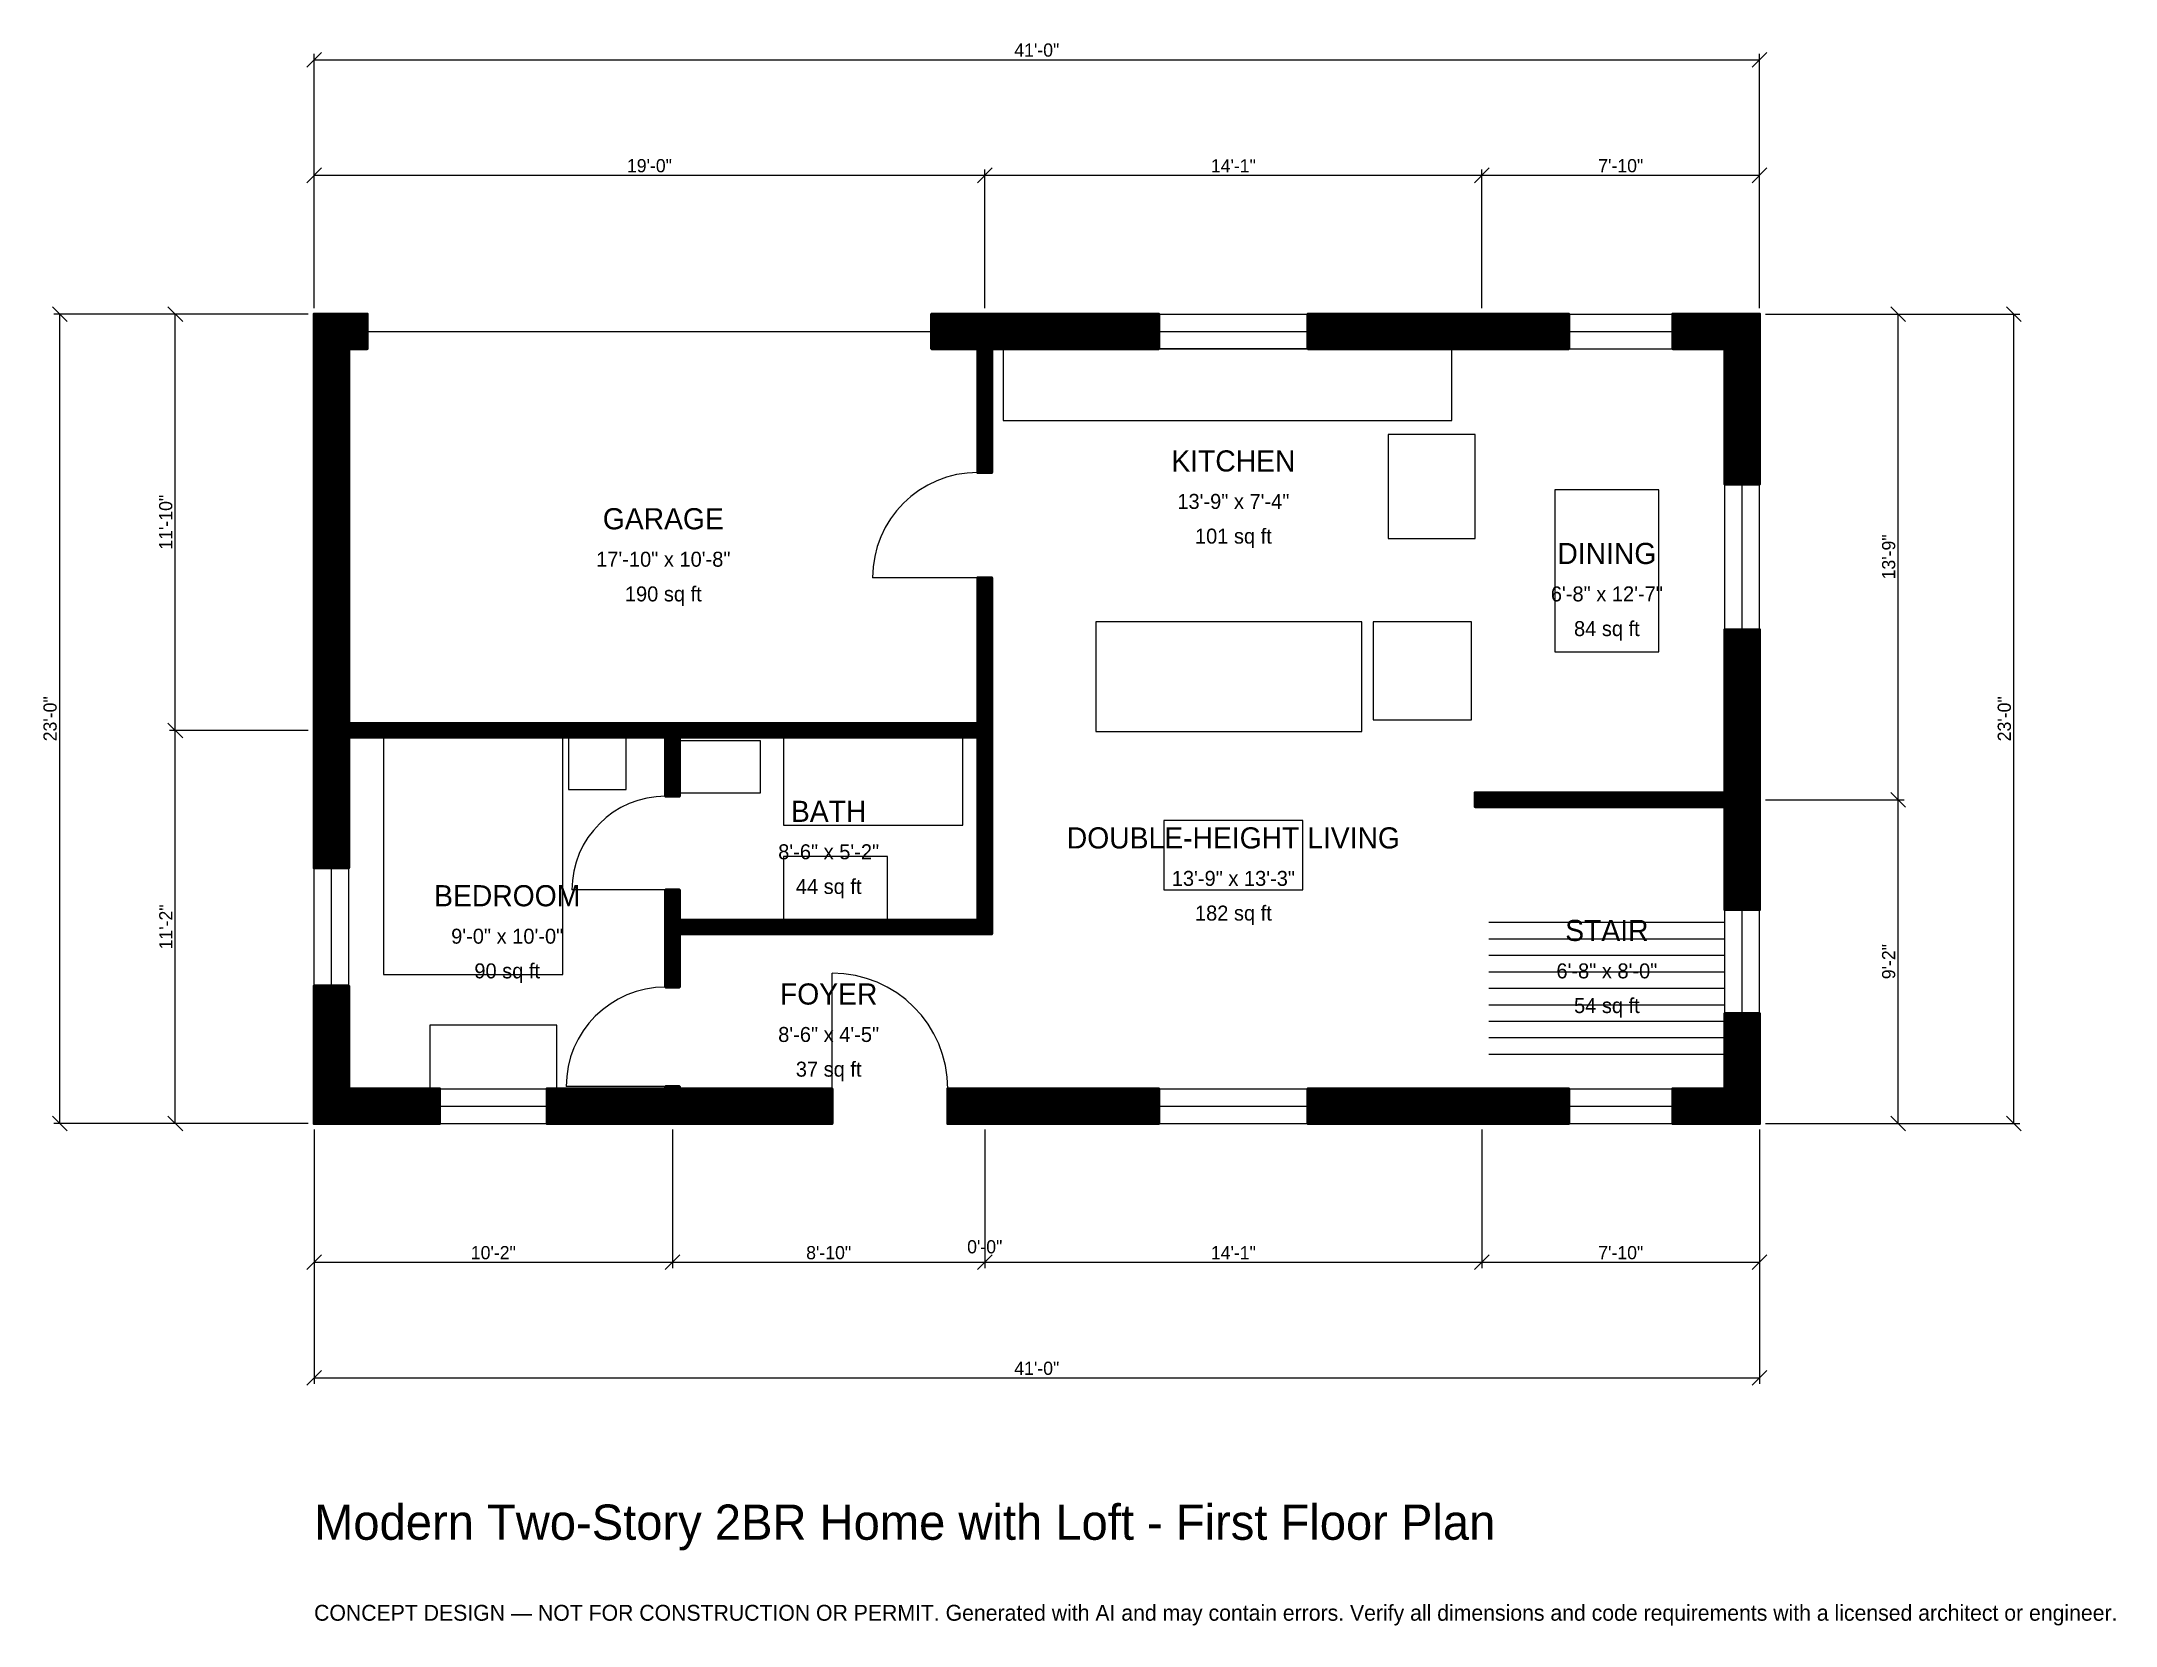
# Model space of a CAD drawing. Header units: inches. Extents: x -93 to 613, y -171 to 368.
import ezdxf
from ezdxf.enums import TextEntityAlignment as Align

# ---------------------------------------------------------------- set-up
doc = ezdxf.new("R2010")
doc.units = ezdxf.units.IN
doc.header["$MEASUREMENT"] = 0
doc.linetypes.add('DASHED', pattern=[0.6, 0.5, -0.1])
for name, color, linetype, lineweight in [('A-ANNO-DIMS', 1, 'Continuous', 13), ('A-ANNO-TEXT', 7, 'Continuous', 18), ('A-AREA-IDEN', 7, 'Continuous', 18), ('A-DOOR', 2, 'Continuous', 25), ('A-FLOR-FIXT', 9, 'Continuous', 13), ('A-FLOR-STRS', 3, 'Continuous', 18), ('A-FURN', 9, 'Continuous', 13), ('A-GLAZ', 4, 'Continuous', 25), ('A-WALL', 7, 'Continuous', 50), ('A-WALL-PATT', 8, 'Continuous', 13)]:
    doc.layers.add(name, color=color, linetype=linetype, lineweight=lineweight)
doc.dimstyles.new('PLAN', dxfattribs={"dimtxt": 4.5, "dimasz": 3, "dimexe": 2, "dimexo": 2, "dimgap": 1, "dimtad": 1, "dimdec": 0, "dimlunit": 4, "dimtsz": 2.5, "dimcen": 2.5, "dimclrd": 1, "dimclre": 1, "dimazin": 3, "dimtfac": 1, "dimtmove": 0, "dimatfit": 3})

msp = doc.modelspace()

# ---------------------------------------------------------------- hatches: boundary and pattern name
at = {"layer": 'A-WALL-PATT'}
h = msp.add_hatch(dxfattribs=at)
h.set_pattern_fill('ANSI31', color=8, scale=0.8)
h.paths.add_polyline_path([(124.4094, 0), (124.4094, 0), (119.685, 0), (119.685, 0), (116.1417, 0), (79.3307, 0), (79.3307, 11.811), (116.1417, 11.811), (119.685, 11.811), (119.685, 12.5984), (124.4094, 12.5984), (124.4094, 11.811), (127.9528, 11.811), (176.378, 11.811), (176.378, 0), (127.9528, 0), (124.4094, 0)])
h.paths.add_polyline_path([(11.811, 0), (11.811, 0), (0, 0), (0, 0), (0, 0), (0, 11.811), (0, 11.811), (0, 46.8504), (11.811, 46.8504), (11.811, 11.811), (42.7165, 11.811), (42.7165, 0), (11.811, 0)])
h.paths.add_polyline_path([(0, 127.9528), (0, 131.4961), (0, 131.4961), (0, 136.2205), (0, 136.2205), (0, 139.7638), (0, 263.7795), (0, 263.7795), (0, 275.5906), (0, 275.5906), (0, 275.5906), (11.811, 275.5906), (11.811, 275.5906), (18.1102, 275.5906), (18.1102, 263.7795), (11.811, 263.7795), (11.811, 139.7638), (11.811, 136.2205), (119.685, 136.2205), (124.4094, 136.2205), (225.9843, 136.2205), (225.9843, 170.8661), (225.9843, 175.5906), (225.9843, 185.8268), (230.7087, 185.8268), (230.7087, 175.5906), (230.7087, 170.8661), (230.7087, 136.2205), (230.7087, 136.2205), (230.7087, 69.2913), (230.7087, 64.5669), (225.9843, 64.5669), (124.4094, 64.5669), (124.4094, 46.4567), (119.685, 46.4567), (119.685, 64.5669), (119.685, 69.2913), (119.685, 79.5276), (124.4094, 79.5276), (124.4094, 69.2913), (225.9843, 69.2913), (225.9843, 131.4961), (225.9843, 131.4961), (124.4094, 131.4961), (124.4094, 111.4173), (119.685, 111.4173), (119.685, 131.4961), (11.811, 131.4961), (11.811, 127.9528), (11.811, 87.0079), (0, 87.0079), (0, 127.9528)])
h.paths.add_polyline_path([(222.4409, 275.5906), (225.9843, 275.5906), (225.9843, 275.5906), (230.7087, 275.5906), (230.7087, 275.5906), (234.252, 275.5906), (287.5984, 275.5906), (287.5984, 263.7795), (234.252, 263.7795), (230.7087, 263.7795), (230.7087, 221.6535), (225.9843, 221.6535), (225.9843, 263.7795), (222.4409, 263.7795), (210.2362, 263.7795), (210.2362, 275.5906), (222.4409, 275.5906)])
h.paths.add_polyline_path([(391.7323, 275.5906), (403.5433, 275.5906), (427.1654, 275.5906), (427.1654, 263.7795), (403.5433, 263.7795), (391.7323, 263.7795), (338.3858, 263.7795), (338.3858, 275.5906), (391.7323, 275.5906)])
h.paths.add_polyline_path([(480.315, 275.5906), (480.315, 275.5906), (492.126, 275.5906), (492.126, 275.5906), (492.126, 275.5906), (492.126, 263.7795), (492.126, 263.7795), (492.126, 217.7165), (480.315, 217.7165), (480.315, 263.7795), (462.5984, 263.7795), (462.5984, 275.5906), (480.315, 275.5906)])
h.paths.add_polyline_path([(492.126, 116.1417), (492.126, 112.5984), (492.126, 112.5984), (492.126, 107.874), (492.126, 107.874), (492.126, 104.3307), (492.126, 72.8346), (480.315, 72.8346), (480.315, 104.3307), (480.315, 107.874), (395.2756, 107.874), (395.2756, 112.5984), (480.315, 112.5984), (480.315, 116.1417), (480.315, 168.1102), (492.126, 168.1102), (492.126, 116.1417)])
h.paths.add_polyline_path([(492.126, 11.811), (492.126, 11.811), (492.126, 0), (492.126, 0), (492.126, 0), (480.315, 0), (480.315, 0), (462.5984, 0), (462.5984, 11.811), (480.315, 11.811), (480.315, 37.4016), (492.126, 37.4016), (492.126, 11.811)])
h.paths.add_polyline_path([(403.5433, 0), (391.7323, 0), (338.3858, 0), (338.3858, 11.811), (391.7323, 11.811), (403.5433, 11.811), (427.1654, 11.811), (427.1654, 0), (403.5433, 0)])
h.paths.add_polyline_path([(234.252, 0), (222.4409, 0), (215.748, 0), (215.748, 11.811), (222.4409, 11.811), (234.252, 11.811), (287.5984, 11.811), (287.5984, 0), (234.252, 0)])

# ---------------------------------------------------------------- linework, layer by layer
at = {"layer": 'A-DOOR', "linetype": 'DASHED'}
msp.add_line((18.1102, 269.685), (210.2362, 269.685), dxfattribs=at)
at = {"layer": 'A-DOOR'}
for p, q in [((225.9843, 185.8268), (190.1575, 185.8268)), ((119.685, 79.5276), (87.7953, 79.5276)), ((176.378, 11.811), (176.378, 51.1811)), ((119.685, 12.5984), (85.8268, 12.5984))]:
    msp.add_line(p, q, dxfattribs=at)
for centre, radius, start, end in [((225.9843, 185.8268), 35.8268, 90, 180), ((119.685, 79.5276), 31.8898, 90, 180), ((176.378, 11.811), 39.3701, 0, 90), ((119.685, 12.5984), 33.8583, 90, 180)]:
    msp.add_arc(centre, radius, start, end, dxfattribs=at)
at = {"layer": 'A-FLOR-FIXT'}
for points in [[(234.6457, 239.3701), (387.4016, 239.3701), (387.4016, 263.7795), (234.6457, 263.7795)], [(124.4094, 112.5984), (151.9685, 112.5984), (151.9685, 130.315), (124.4094, 130.315)], [(159.8425, 101.5748), (220.8661, 101.5748), (220.8661, 131.4961), (159.8425, 131.4961)], [(159.8425, 69.2913), (195.2756, 69.2913), (195.2756, 90.9449), (159.8425, 90.9449)]]:
    msp.add_lwpolyline(points, close=True, dxfattribs=at)
at = {"layer": 'A-FLOR-STRS'}
for p, q in [((400, 68.5039), (480.315, 68.5039)), ((400, 62.8937), (480.315, 62.8937)), ((400, 57.2835), (480.315, 57.2835)), ((400, 51.6732), (480.315, 51.6732)), ((400, 46.063), (480.315, 46.063)), ((400, 40.4528), (480.315, 40.4528)), ((400, 34.8425), (480.315, 34.8425)), ((400, 29.2323), (480.315, 29.2323)), ((400, 23.622), (480.315, 23.622))]:
    msp.add_line(p, q, dxfattribs=at)
at = {"layer": 'A-FURN'}
for points in [[(365.748, 199.2126), (395.2756, 199.2126), (395.2756, 234.6457), (365.748, 234.6457)], [(422.4409, 160.6299), (457.874, 160.6299), (457.874, 215.748), (422.4409, 215.748)], [(266.1417, 133.4646), (356.6929, 133.4646), (356.6929, 170.8661), (266.1417, 170.8661)], [(360.6299, 137.4016), (394.0945, 137.4016), (394.0945, 170.8661), (360.6299, 170.8661)], [(23.622, 50.7874), (84.6457, 50.7874), (84.6457, 131.4961), (23.622, 131.4961)], [(86.6142, 113.7795), (106.2992, 113.7795), (106.2992, 131.4961), (86.6142, 131.4961)], [(289.3701, 79.5276), (336.6142, 79.5276), (336.6142, 103.1496), (289.3701, 103.1496)], [(39.3701, 11.811), (82.6772, 11.811), (82.6772, 33.4646), (39.3701, 33.4646)]]:
    msp.add_lwpolyline(points, close=True, dxfattribs=at)
at = {"layer": 'A-GLAZ'}
for p, q in [((287.5984, 275.5906), (338.3858, 275.5906)), ((427.1654, 275.5906), (462.5984, 275.5906)), ((287.5984, 269.685), (338.3858, 269.685)), ((427.1654, 269.685), (462.5984, 269.685)), ((287.5984, 263.7795), (338.3858, 263.7795)), ((427.1654, 263.7795), (462.5984, 263.7795)), ((480.315, 168.1102), (480.315, 217.7165)), ((486.2205, 168.1102), (486.2205, 217.7165)), ((492.126, 168.1102), (492.126, 217.7165)), ((0, 46.8504), (0, 87.0079)), ((5.9055, 46.8504), (5.9055, 87.0079)), ((11.811, 46.8504), (11.811, 87.0079)), ((480.315, 37.4016), (480.315, 72.8346)), ((486.2205, 37.4016), (486.2205, 72.8346)), ((492.126, 37.4016), (492.126, 72.8346)), ((42.7165, 11.811), (79.3307, 11.811)), ((287.5984, 11.811), (338.3858, 11.811)), ((427.1654, 11.811), (462.5984, 11.811)), ((42.7165, 5.9055), (79.3307, 5.9055)), ((42.7165, 0), (79.3307, 0)), ((287.5984, 5.9055), (338.3858, 5.9055)), ((287.5984, 0), (338.3858, 0)), ((427.1654, 5.9055), (462.5984, 5.9055)), ((427.1654, 0), (462.5984, 0))]:
    msp.add_line(p, q, dxfattribs=at)
at = {"layer": 'A-WALL'}
for points in [[(0, 127.9528), (0, 131.4961), (0, 131.4961), (0, 136.2205), (0, 136.2205), (0, 139.7638), (0, 263.7795), (0, 263.7795), (0, 275.5906), (0, 275.5906), (0, 275.5906), (11.811, 275.5906), (11.811, 275.5906), (18.1102, 275.5906), (18.1102, 263.7795), (11.811, 263.7795), (11.811, 139.7638), (11.811, 136.2205), (119.685, 136.2205), (124.4094, 136.2205), (225.9843, 136.2205), (225.9843, 170.8661), (225.9843, 175.5906), (225.9843, 185.8268), (230.7087, 185.8268), (230.7087, 175.5906), (230.7087, 170.8661), (230.7087, 136.2205), (230.7087, 136.2205), (230.7087, 69.2913), (230.7087, 64.5669), (225.9843, 64.5669), (124.4094, 64.5669), (124.4094, 46.4567), (119.685, 46.4567), (119.685, 64.5669), (119.685, 69.2913), (119.685, 79.5276), (124.4094, 79.5276), (124.4094, 69.2913), (225.9843, 69.2913), (225.9843, 131.4961), (225.9843, 131.4961), (124.4094, 131.4961), (124.4094, 111.4173), (119.685, 111.4173), (119.685, 131.4961), (11.811, 131.4961), (11.811, 127.9528), (11.811, 87.0079), (0, 87.0079), (0, 127.9528)], [(222.4409, 275.5906), (225.9843, 275.5906), (225.9843, 275.5906), (230.7087, 275.5906), (230.7087, 275.5906), (234.252, 275.5906), (287.5984, 275.5906), (287.5984, 263.7795), (234.252, 263.7795), (230.7087, 263.7795), (230.7087, 221.6535), (225.9843, 221.6535), (225.9843, 263.7795), (222.4409, 263.7795), (210.2362, 263.7795), (210.2362, 275.5906), (222.4409, 275.5906)], [(391.7323, 275.5906), (403.5433, 275.5906), (427.1654, 275.5906), (427.1654, 263.7795), (403.5433, 263.7795), (391.7323, 263.7795), (338.3858, 263.7795), (338.3858, 275.5906), (391.7323, 275.5906)], [(480.315, 275.5906), (480.315, 275.5906), (492.126, 275.5906), (492.126, 275.5906), (492.126, 275.5906), (492.126, 263.7795), (492.126, 263.7795), (492.126, 217.7165), (480.315, 217.7165), (480.315, 263.7795), (462.5984, 263.7795), (462.5984, 275.5906), (480.315, 275.5906)], [(492.126, 116.1417), (492.126, 112.5984), (492.126, 112.5984), (492.126, 107.874), (492.126, 107.874), (492.126, 104.3307), (492.126, 72.8346), (480.315, 72.8346), (480.315, 104.3307), (480.315, 107.874), (395.2756, 107.874), (395.2756, 112.5984), (480.315, 112.5984), (480.315, 116.1417), (480.315, 168.1102), (492.126, 168.1102), (492.126, 116.1417)], [(11.811, 0), (11.811, 0), (0, 0), (0, 0), (0, 0), (0, 11.811), (0, 11.811), (0, 46.8504), (11.811, 46.8504), (11.811, 11.811), (42.7165, 11.811), (42.7165, 0), (11.811, 0)], [(492.126, 11.811), (492.126, 11.811), (492.126, 0), (492.126, 0), (492.126, 0), (480.315, 0), (480.315, 0), (462.5984, 0), (462.5984, 11.811), (480.315, 11.811), (480.315, 37.4016), (492.126, 37.4016), (492.126, 11.811)], [(124.4094, 0), (124.4094, 0), (119.685, 0), (119.685, 0), (116.1417, 0), (79.3307, 0), (79.3307, 11.811), (116.1417, 11.811), (119.685, 11.811), (119.685, 12.5984), (124.4094, 12.5984), (124.4094, 11.811), (127.9528, 11.811), (176.378, 11.811), (176.378, 0), (127.9528, 0), (124.4094, 0)], [(234.252, 0), (222.4409, 0), (215.748, 0), (215.748, 11.811), (222.4409, 11.811), (234.252, 11.811), (287.5984, 11.811), (287.5984, 0), (234.252, 0)], [(403.5433, 0), (391.7323, 0), (338.3858, 0), (338.3858, 11.811), (391.7323, 11.811), (403.5433, 11.811), (427.1654, 11.811), (427.1654, 0), (403.5433, 0)]]:
    msp.add_lwpolyline(points, close=True, dxfattribs=at)

# ---------------------------------------------------------------- texts
at = {"layer": 'A-ANNO-TEXT'}
for s, height, p in [('Modern Two-Story 2BR Home with Loft - First Floor Plan', 12, (0, -141.7323)), ('CONCEPT DESIGN — NOT FOR CONSTRUCTION OR PERMIT. Generated with AI and may contain errors. Verify all dimensions and code requirements with a licensed architect or engineer.', 5.4, (0, -169.2913))]:
    msp.add_text(s, height=height, dxfattribs=at).set_placement(p)
at = {"layer": 'A-AREA-IDEN'}
for s, height, p in [('KITCHEN', 7.2, (312.9921, 225.5906)), ('13\'-9" x 7\'-4"', 5.1, (312.9921, 211.811)), ('GARAGE', 7.2, (118.8976, 205.9055)), ('101 sq ft', 5.1, (312.9921, 200)), ('DINING', 7.2, (440.1575, 194.0945)), ('17\'-10" x 10\'-8"', 5.1, (118.8976, 192.126)), ('190 sq ft', 5.1, (118.8976, 180.315)), ('6\'-8" x 12\'-7"', 5.1, (440.1575, 180.315)), ('84 sq ft', 5.1, (440.1575, 168.5039)), ('BATH', 7.2, (175.1969, 106.2992)), ('DOUBLE-HEIGHT LIVING', 7.2, (312.9921, 97.2441)), ('8\'-6" x 5\'-2"', 5.1, (175.1969, 92.5197)), ('13\'-9" x 13\'-3"', 5.1, (312.9921, 83.4646)), ('BEDROOM', 7.2, (65.748, 77.5591)), ('44 sq ft', 5.1, (175.1969, 80.7087)), ('182 sq ft', 5.1, (312.9921, 71.6535)), ('9\'-0" x 10\'-0"', 5.1, (65.748, 63.7795)), ('STAIR', 7.2, (440.1575, 65.748)), ('90 sq ft', 5.1, (65.748, 51.9685)), ('6\'-8" x 8\'-0"', 5.1, (440.1575, 51.9685)), ('FOYER', 7.2, (175.1969, 44.0945)), ('54 sq ft', 5.1, (440.1575, 40.1575)), ('8\'-6" x 4\'-5"', 5.1, (175.1969, 30.315)), ('37 sq ft', 5.1, (175.1969, 18.5039))]:
    msp.add_text(s, height=height, dxfattribs=at).set_placement(p, align=Align.MIDDLE_CENTER)

# ---------------------------------------------------------------- dimensions: what is measured, and where the dimension line sits
at = {"layer": 'A-ANNO-DIMS'}
for base, p1, p2, text in [((0, 362.2047), (0, 275.5906), (492.126, 275.5906), '41\'-0"'), ((0, 322.8346), (0, 275.5906), (228.3465, 275.5906), '19\'-0"'), ((228.3465, 322.8346), (228.3465, 275.5906), (397.6378, 275.5906), '14\'-1"'), ((397.6378, 322.8346), (397.6378, 275.5906), (492.126, 275.5906), '7\'-10"'), ((0, -47.2441), (0, 0), (122.0472, 0), '10\'-2"'), ((0, -86.6142), (0, 0), (492.126, 0), '41\'-0"'), ((122.0472, -47.2441), (122.0472, 0), (228.3465, 0), '8\'-10"'), ((228.3465, -47.2441), (228.3465, 0), (228.3465, 0), '0\'-0"'), ((228.3465, -47.2441), (228.3465, 0), (397.6378, 0), '14\'-1"'), ((397.6378, -47.2441), (397.6378, 0), (492.126, 0), '7\'-10"')]:
    msp.add_linear_dim(base=base, p1=p1, p2=p2, text=text, dimstyle='PLAN', dxfattribs=at).render()
for base, p1, p2, text in [((-86.6142, 0), (0, 0), (0, 275.5906), '23\'-0"'), ((-47.2441, 133.8583), (0, 133.8583), (0, 275.5906), '11\'-10"'), ((539.3701, 110.2362), (492.126, 110.2362), (492.126, 275.5906), '13\'-9"'), ((578.7402, 0), (492.126, 0), (492.126, 275.5906), '23\'-0"'), ((-47.2441, 0), (0, 0), (0, 133.8583), '11\'-2"'), ((539.3701, 0), (492.126, 0), (492.126, 110.2362), '9\'-2"')]:
    msp.add_linear_dim(base=base, p1=p1, p2=p2, angle=90, text=text, dimstyle='PLAN', dxfattribs=at).render()

doc.saveas('drawing.dxf')
